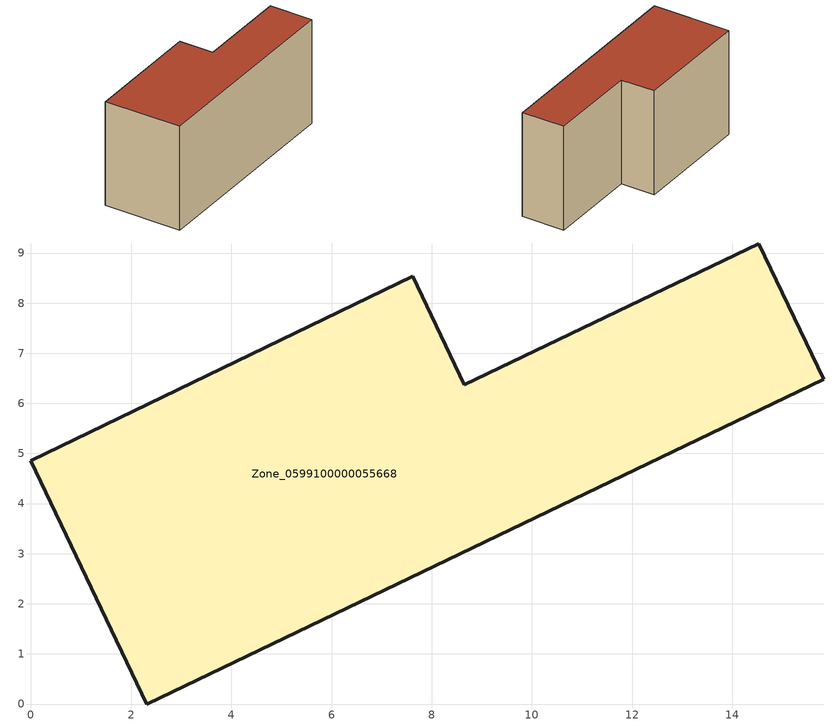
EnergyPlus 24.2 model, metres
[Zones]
Zone_0599100000055668
 floor ground (C_G): 0,4.85 7.62,8.54 8.65,6.37 14.53,9.18 15.82,6.48 2.31,0 z0
 wall outside (C_F): 7.62,8.54 0,4.85 2.31,0 15.82,6.48 14.53,9.18 8.65,6.37 7.62,8.54 z0:7.36
 roof outside (C_R): 15.82,6.48 14.53,9.18 8.65,6.37 7.62,8.54 0,4.85 2.31,0 z7.36
[BUILDING]
Pand.0599100000055668: North Axis=0; Terrain=City; Loads Convergence Tolerance Value=0.04; Temperature Convergence Tolerance Value=0.4; Solar Distribution=FullExterior; Maximum Number of Warmup Days=25; Minimum Number of Warmup Days=1
[Site:Location]
Rotterdam.The.Hague.AP_ZH_NLD Design_Conditions: Latitude=51.96; Longitude=4.45; Time Zone=1; Elevation=-4.5
[SITE:GROUNDTEMPERATURE:BUILDINGSURFACE]
18, 18, 18, 18, 18, 18, 18, 18, 18, 18, 18, 18
[MATERIAL] Thermal Absorptance=0.9; Solar Absorptance=0.7; Visible Absorptance=0.7
Name | Roughness | Thickness | Conductivity | Density | Specific Heat
G.TI.1975-1991 | MediumSmooth | 0.15 | 0.288461 | 540 | 1210
F.TI.1975-1991 | Rough | 0.3 | 0.230769 | 1920 | 840
R.TI.1975-1991 | MediumRough | 0.2 | 0.153846 | 1500 | 1000
[CONSTRUCTION]
C_G: G.TI.1975-1991
C_F: F.TI.1975-1991
C_R: R.TI.1975-1991
[ZONE]
Zone_0599100000055668: Type=1; Multiplier=1; Ceiling Height=Autocalculate; Volume=Autocalculate; Floor Area=autocalculate; Part of Total Floor Area=Yes
[ZONEINFILTRATION:DESIGNFLOWRATE]
Infil_Zone_0599100000055668: Zone or ZoneList or Space or SpaceList=Zone_0599100000055668; Schedule=AlwaysOn; Design Flow Rate Calculation Method=Flow/Area; Flow Rate per Floor Area=0.003; Constant Term Coefficient=1; Temperature Term Coefficient=0; Velocity Term Coefficient=0; Velocity Squared Term Coefficient=0
[HVACTEMPLATE:ZONE:IDEALLOADSAIRSYSTEM]
Zone_0599100000055668: Maximum Heating Supply Air Temperature=50; Minimum Cooling Supply Air Temperature=13; Maximum Heating Supply Air Humidity Ratio=0.0156; Minimum Cooling Supply Air Humidity Ratio=0.0077; Heating Limit=NoLimit; Cooling Limit=NoLimit; Dehumidification Control Type=ConstantSensibleHeatRatio; Cooling Sensible Heat Ratio=0.7; Dehumidification Setpoint=60; Humidification Control Type=None; Humidification Setpoint=30; Outdoor Air Method=None; Outdoor Air Flow Rate per Person=0.00944; Outdoor Air Flow Rate per Zone Floor Area=0; Outdoor Air Flow Rate per Zone=0; Demand Controlled Ventilation Type=None; Outdoor Air Economizer Type=NoEconomizer; Heat Recovery Type=None; Sensible Heat Recovery Effectiveness=0.7; Latent Heat Recovery Effectiveness=0.65
[ZONECONTROL:THERMOSTAT]
ThermostatControl_Zone_0599100000055668: Zone or ZoneList=Zone_0599100000055668; Control Type Schedule=DualSetpointControlType; Control 1=Thermostat_Zone_0599100000055668; Temperature Difference Between Cutout And Setpoint=0
[THERMOSTATSETPOINT:DUALSETPOINT]
Thermostat_Zone_0599100000055668: Heating Setpoint Temperature Schedule=HeatingSetpoint_Zone_0599100000055668; Cooling Setpoint Temperature Schedule=CoolingSetpoint_Zone_0599100000055668
[SCHEDULE:COMPACT]
HeatingSetpoint_Zone_0599100000055668: Through: 12/31, For: AllDays, Until: 24:00, 21
CoolingSetpoint_Zone_0599100000055668: Through: 12/31, For: AllDays, Until: 24:00, 24
DualSetpointControlType: Through: 12/31, For: AllDays, Until: 24:00, 4
AlwaysOn: Through: 12/31, For: AllDays, Until: 24:00, 1
